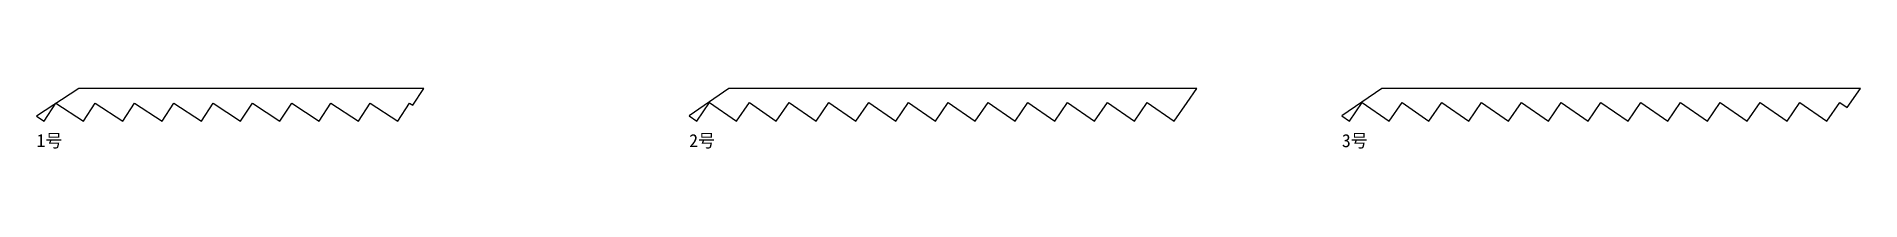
# Model space of a CAD drawing. Header units: metres. Extents: x 0 to 13973, y -211 to 250.
import ezdxf

# ---------------------------------------------------------------- set-up
doc = ezdxf.new("R2010")
doc.units = ezdxf.units.M

msp = doc.modelspace()

# ---------------------------------------------------------------- linework, layer by layer
for points in [[(0, 38), (59, 0), (148, 138), (360, 0), (450, 138), (661, 0), (751, 138), (962, 0), (1052, 138), (1263, 0), (1353, 138), (1564, 0), (1654, 138), (1865, 0), (1955, 138), (2166, 0), (2256, 138), (2467, 0), (2557, 138), (2768, 0), (2858, 138), (2883, 121), (2967, 250), (325, 250)], [(5000, 40), (5058, 0), (5156, 142), (5362, 0), (5461, 142), (5667, 0), (5766, 142), (5972, 0), (6070, 142), (6277, 0), (6375, 142), (6582, 0), (6680, 142), (6887, 0), (6985, 142), (7192, 0), (7290, 142), (7496, 0), (7595, 142), (7801, 0), (7899, 142), (8106, 0), (8204, 142), (8411, 0), (8509, 142), (8716, 0), (8814, 142), (8814, 142), (8888, 250), (5305, 250)], [(10000, 40), (10058, 0), (10156, 142), (10362, 0), (10461, 142), (10667, 0), (10766, 142), (10972, 0), (11070, 142), (11277, 0), (11375, 142), (11582, 0), (11680, 142), (11887, 0), (11985, 142), (12192, 0), (12290, 142), (12496, 0), (12595, 142), (12801, 0), (12899, 142), (13106, 0), (13204, 142), (13411, 0), (13509, 142), (13716, 0), (13814, 142), (13872, 103), (13973, 250), (10305, 250)]]:
    msp.add_lwpolyline(points, close=True)

# ---------------------------------------------------------------- texts
for s, p in [('1号', (0, -200)), ('2号', (5000, -200)), ('3号', (10000, -200))]:
    msp.add_text(s, height=100).set_placement(p)

doc.saveas('drawing.dxf')
